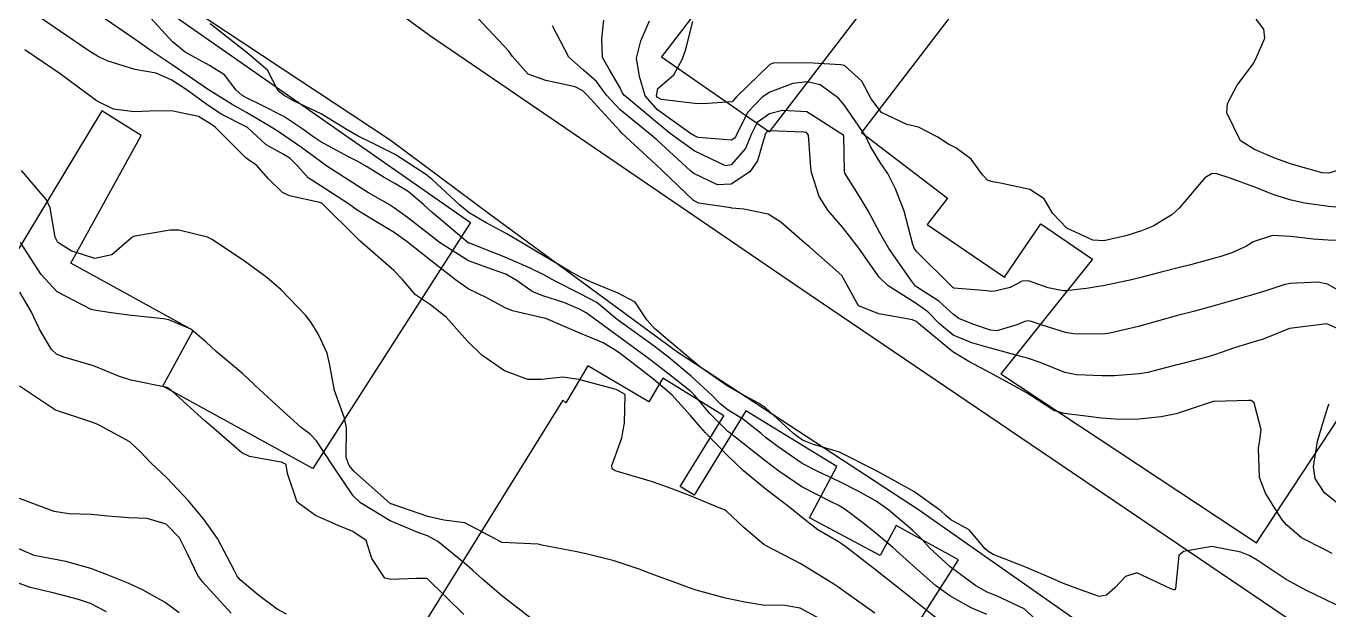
# Model space of a CAD drawing. Header units: metres. Extents: x 318500 to 325275, y 7408834 to 7428799.
# Drawn here: x 321041.2 to 321111, y 7409806.8 to 7409838 of the extents above; entities that cross this region are included whole.
import ezdxf

# ---------------------------------------------------------------- set-up
doc = ezdxf.new("R2010")
doc.units = ezdxf.units.M
doc.header["$MEASUREMENT"] = 0
for name, color, linetype in [('Curvas de Nivel 1m', 11, 'Continuous'), ('Curvas de Nivel 5m', 15, 'Continuous'), ('Edificações', 30, 'Continuous'), ('Vias Primárias', 230, 'Continuous')]:
    doc.layers.add(name, color=color, linetype=linetype)

msp = doc.modelspace()

# ---------------------------------------------------------------- linework, layer by layer
at = {"layer": 'Curvas de Nivel 1m', "flags": 128}
for points, elevation in [([(321090.27, 7409806.066), (321088.669, 7409807.345), (321087.72, 7409808.1), (321086.692, 7409808.91), (321085.102, 7409810.134), (321084.874, 7409810.3), (321084.713, 7409810.401), (321083.613, 7409811.051), (321082.726, 7409811.747), (321082.195, 7409812.175), (321080.746, 7409813.275), (321079.634, 7409814.207), (321078.772, 7409815.017), (321077.599, 7409816.238), (321077.217, 7409816.667), (321076.799, 7409817.165), (321075.786, 7409818.26), (321074.822, 7409819.087), (321073.266, 7409820.294), (321072.845, 7409820.605), (321072.119, 7409821.043), (321070.859, 7409821.567), (321069.041, 7409822.348), (321068.87, 7409822.397), (321067.255, 7409822.756), (321066.875, 7409822.925), (321065.927, 7409823.441), (321064.885, 7409823.948), (321064.2, 7409824.417), (321062.905, 7409825.439), (321061.626, 7409826.449), (321060.927, 7409826.955), (321059.77, 7409827.645), (321058.945, 7409828.147), (321058.48, 7409828.495), (321056.96, 7409829.481), (321056.318, 7409829.878), (321055.746, 7409830.528), (321055.362, 7409830.92), (321054.979, 7409831.144), (321054.074, 7409831.641), (321053.072, 7409832.569), (321053.001, 7409832.621), (321051.702, 7409833.281), (321051.011, 7409833.712), (321049.78, 7409834.612), (321049.027, 7409835.112), (321048.18, 7409835.486), (321047.036, 7409835.686), (321045.563, 7409836.151), (321045.046, 7409836.398), (321044.58, 7409836.685), (321043.065, 7409837.716), (321041.599, 7409838.722)], 776), ([(321092.657, 7409806.515), (321091.829, 7409806.876), (321090.672, 7409807.508), (321089.917, 7409808.071), (321088.696, 7409809.142), (321087.62, 7409810.101), (321086.718, 7409810.866), (321086.013, 7409811.411), (321085.075, 7409812.135), (321084.733, 7409812.346), (321084.356, 7409812.525), (321082.748, 7409813.351), (321081.518, 7409814.182), (321080.769, 7409814.759), (321078.916, 7409816.218), (321078.842, 7409816.271), (321078.791, 7409816.313), (321077.827, 7409817.261), (321077.007, 7409818.247), (321076.813, 7409818.447), (321075.953, 7409819.129), (321074.836, 7409819.999), (321074.473, 7409820.275), (321072.857, 7409821.443), (321071.676, 7409822.318), (321071.202, 7409822.653), (321070.875, 7409822.833), (321070.015, 7409823.202), (321068.882, 7409823.572), (321068.319, 7409823.793), (321067.51, 7409824.371), (321066.895, 7409824.722), (321066.388, 7409824.897), (321064.905, 7409825.434), (321063.347, 7409826.426), (321062.925, 7409826.757), (321061.631, 7409827.758), (321060.947, 7409828.257), (321060.625, 7409828.465), (321059.556, 7409829.081), (321058.96, 7409829.455), (321057.323, 7409830.506), (321056.974, 7409830.748), (321055.957, 7409831.498), (321054.994, 7409832.169), (321054.772, 7409832.318), (321054.432, 7409832.549), (321053.012, 7409833.376), (321052.242, 7409833.805), (321051.02, 7409834.574), (321050.981, 7409834.6), (321049.04, 7409835.922), (321047.967, 7409836.636), (321047.06, 7409837.29), (321045.185, 7409838.572)], 777), ([(321095.558, 7409805.996), (321094.662, 7409806.818), (321093.182, 7409807.516), (321092.675, 7409807.711), (321092.073, 7409808.039), (321090.695, 7409809.058), (321089.598, 7409810.077), (321089.176, 7409810.545), (321088.719, 7409810.985), (321087.406, 7409812.103), (321086.737, 7409812.57), (321085.763, 7409813.106), (321084.752, 7409813.624), (321083.604, 7409814.157), (321082.766, 7409814.596), (321081.484, 7409815.479), (321080.787, 7409816.003), (321080.567, 7409816.193), (321079.579, 7409816.99), (321078.802, 7409817.452), (321078.375, 7409817.796), (321077.96, 7409818.233), (321076.825, 7409819.271), (321075.632, 7409820.262), (321074.849, 7409820.874), (321072.87, 7409822.3), (321071.773, 7409823.211), (321070.883, 7409823.677), (321069.537, 7409824.344), (321068.895, 7409824.703), (321068.211, 7409825.049), (321066.909, 7409825.619), (321064.949, 7409826.38), (321064.92, 7409826.391), (321064.892, 7409826.41), (321062.944, 7409828.051), (321062.51, 7409828.437), (321061.665, 7409829.157), (321060.961, 7409829.587), (321060.391, 7409829.895), (321059.438, 7409830.483), (321058.974, 7409830.75), (321058.474, 7409830.998), (321056.989, 7409831.801), (321056.563, 7409832.086), (321055.977, 7409832.525), (321055.009, 7409833.162), (321053.813, 7409833.763), (321053.024, 7409834.16), (321052.76, 7409834.308), (321052.46, 7409834.579), (321051.836, 7409835.392), (321051.039, 7409835.892), (321049.729, 7409836.613), (321049.058, 7409837.158), (321047.703, 7409838.641)], 778), ([(321111.477, 7409806.972), (321110.674, 7409807.374), (321109.771, 7409807.804), (321108.688, 7409808.384), (321107.132, 7409809.415), (321106.707, 7409809.672), (321106.261, 7409809.854), (321104.713, 7409810.153), (321103.188, 7409809.893), (321102.939, 7409809.664), (321102.771, 7409807.899), (321102.739, 7409807.84), (321102.679, 7409807.825), (321102.477, 7409807.903), (321100.692, 7409808.744), (321100.079, 7409808.546), (321099.514, 7409807.942), (321099.074, 7409807.546), (321098.673, 7409807.484), (321097.278, 7409807.971), (321096.683, 7409808.213), (321096.292, 7409808.38), (321094.696, 7409809.066), (321093.003, 7409809.73), (321092.708, 7409809.905), (321092.576, 7409810.032), (321091.718, 7409811.043), (321090.725, 7409811.584), (321090.469, 7409811.806), (321090.205, 7409812.068), (321088.745, 7409813.101), (321086.905, 7409814.109), (321086.761, 7409814.18), (321086.605, 7409814.27), (321084.776, 7409815.209), (321083.319, 7409815.625), (321082.785, 7409815.844), (321082.32, 7409816.175), (321080.804, 7409817.571), (321080.435, 7409817.824), (321079.696, 7409818.207), (321078.817, 7409818.719), (321077.348, 7409819.726), (321076.838, 7409820.143), (321076.715, 7409820.251), (321074.863, 7409821.813), (321074.461, 7409822.276), (321073.831, 7409823.237), (321072.884, 7409823.731), (321072.465, 7409823.886), (321071.43, 7409824.322), (321070.893, 7409824.561), (321070.355, 7409824.878), (321068.911, 7409825.728), (321067.825, 7409826.366), (321066.928, 7409826.911), (321065.857, 7409827.475), (321064.944, 7409828.014), (321064.433, 7409828.415), (321062.964, 7409829.795), (321062.605, 7409830.074), (321062.042, 7409830.444), (321060.98, 7409831.131), (321059.7, 7409831.768), (321058.994, 7409832.108), (321058.313, 7409832.497), (321057.012, 7409833.313), (321055.569, 7409833.985), (321055.026, 7409834.282), (321054.718, 7409834.545), (321054.138, 7409835.65), (321053.05, 7409836.57), (321051.073, 7409838.131)], 779), ([(321111.634, 7409823.783), (321110.896, 7409824.19), (321110.393, 7409824.302), (321108.896, 7409824.232), (321108.556, 7409824.164), (321107.604, 7409823.839), (321106.888, 7409823.617), (321105.515, 7409823.232), (321104.882, 7409823.054), (321103.728, 7409822.737), (321102.876, 7409822.506), (321100.91, 7409821.969), (321100.87, 7409821.957), (321100.848, 7409821.952), (321100.777, 7409821.931), (321099.249, 7409821.562), (321098.864, 7409821.518), (321097.306, 7409821.531), (321096.864, 7409821.597), (321095.627, 7409821.999), (321095.057, 7409822.192), (321094.872, 7409822.221), (321094.695, 7409822.189), (321094.275, 7409822.016), (321093.201, 7409821.69), (321092.865, 7409821.728), (321091.912, 7409822.044), (321091.168, 7409822.351), (321090.875, 7409822.577), (321090.088, 7409823.278), (321088.89, 7409824.056), (321088.841, 7409824.09), (321088.617, 7409824.37), (321087.406, 7409826.105), (321086.932, 7409826.941), (321086.302, 7409828.12), (321085.795, 7409828.964), (321085.057, 7409830.139), (321085.04, 7409830.208), (321085, 7409832.14), (321083.019, 7409833.411), (321081.719, 7409833.483), (321081.017, 7409833.301), (321080.364, 7409832.846), (321080.047, 7409832.204), (321079.741, 7409831.457), (321078.975, 7409830.575), (321078.667, 7409830.532), (321076.986, 7409831.321), (321075.699, 7409832.263), (321075.008, 7409832.821), (321073.251, 7409834.297), (321073.149, 7409834.416), (321073.034, 7409834.702), (321072.442, 7409835.707), (321072.08, 7409836.315), (321072.035, 7409837.346), (321072.159, 7409838.314)], 782), ([(321112.202, 7409826.506), (321110.931, 7409826.551), (321110.136, 7409826.598), (321108.934, 7409826.742), (321107.965, 7409826.804), (321106.929, 7409826.454), (321106.558, 7409826.222), (321105.783, 7409825.861), (321105.131, 7409825.653), (321104.916, 7409825.594), (321103.567, 7409825.233), (321102.907, 7409825.061), (321101.991, 7409824.827), (321100.899, 7409824.546), (321100.411, 7409824.421), (321098.892, 7409824.108), (321098.755, 7409824.089), (321098.003, 7409823.963), (321096.888, 7409823.829), (321096.743, 7409823.836), (321095.944, 7409823.994), (321094.895, 7409824.365), (321094.553, 7409824.356), (321093.91, 7409824.02), (321093.091, 7409823.825), (321092.888, 7409823.808), (321092.681, 7409823.826), (321090.889, 7409823.985), (321090.837, 7409824.008), (321090.781, 7409824.062), (321088.917, 7409825.92), (321088.794, 7409826.091), (321088.704, 7409826.311), (321088.234, 7409828.097), (321087.772, 7409829.292), (321087.356, 7409830.106), (321086.978, 7409830.641), (321086.435, 7409831.561), (321086.156, 7409832.123), (321085.025, 7409833.793), (321084.713, 7409834.145), (321083.74, 7409834.863), (321083.038, 7409835.013), (321082.275, 7409834.94), (321081.033, 7409834.47), (321080.624, 7409834.196), (321079.841, 7409833.384), (321079.266, 7409832.216), (321079.183, 7409832.032), (321078.995, 7409831.892), (321077.209, 7409832.035), (321076.998, 7409832.122), (321076.8, 7409832.252), (321075.019, 7409833.524), (321074.373, 7409834.28), (321074.055, 7409835.3), (321073.902, 7409836.287), (321074.126, 7409837.223), (321074.604, 7409838.277)], 783), ([(321112.5, 7409828.229), (321110.956, 7409828.342), (321109.681, 7409828.533), (321108.959, 7409828.684), (321108.09, 7409828.962), (321106.966, 7409829.402), (321105.682, 7409829.863), (321104.973, 7409830.09), (321104.729, 7409830.118), (321104.333, 7409829.88), (321102.954, 7409828.262), (321102.568, 7409827.906), (321101.563, 7409827.299), (321100.937, 7409827.048), (321100.095, 7409826.776), (321098.928, 7409826.503), (321098.338, 7409826.55), (321096.938, 7409827.181), (321096.176, 7409827.992), (321095.726, 7409828.767), (321094.962, 7409829.253), (321093.386, 7409829.606), (321092.966, 7409829.675), (321092.697, 7409829.763), (321092.428, 7409830.038), (321091.817, 7409830.882), (321090.991, 7409831.484), (321090.613, 7409831.684), (321090.002, 7409832.075), (321089.008, 7409832.6), (321088.373, 7409832.733), (321087.019, 7409833.372), (321086.464, 7409834.118), (321085.972, 7409835.059), (321085.047, 7409835.886), (321084.843, 7409835.938), (321083.049, 7409836.031), (321081.216, 7409836.021), (321081.048, 7409835.951), (321079.25, 7409834.217), (321079.152, 7409834.095), (321079.026, 7409833.958), (321077.433, 7409833.835), (321077.024, 7409833.859), (321075.228, 7409834.067), (321075.029, 7409834.178), (321074.969, 7409834.271), (321075.034, 7409834.669), (321075.907, 7409835.396), (321076.355, 7409836.257), (321076.542, 7409836.77), (321076.923, 7409838.252)], 784), ([(321111.507, 7409821.784), (321110.873, 7409822.06), (321108.87, 7409821.82), (321107.456, 7409821.246), (321106.858, 7409821.069), (321105.92, 7409820.793), (321104.848, 7409820.417), (321104.433, 7409820.29), (321102.933, 7409819.899), (321102.861, 7409819.879), (321102.84, 7409819.874), (321101.289, 7409819.467), (321100.832, 7409819.386), (321099.485, 7409819.289), (321098.83, 7409819.285), (321097.464, 7409819.337), (321096.832, 7409819.466), (321095.509, 7409820), (321094.843, 7409820.235), (321094.554, 7409820.303), (321092.851, 7409820.764), (321091.852, 7409821.048), (321090.861, 7409821.461), (321090.125, 7409822.071), (321089.5, 7409822.704), (321088.881, 7409823.149), (321087.372, 7409824.105), (321086.897, 7409824.566), (321085.803, 7409826.127), (321084.937, 7409827.246), (321084.15, 7409828.152), (321083.686, 7409828.888), (321083.268, 7409830.166), (321083.235, 7409830.428), (321083.118, 7409832.168), (321083.002, 7409832.303), (321082.839, 7409832.335), (321081.003, 7409832.406), (321080.861, 7409832.333), (321080.796, 7409832.193), (321080.38, 7409830.798), (321079.972, 7409830.205), (321078.963, 7409829.547), (321078.239, 7409829.507), (321076.969, 7409830.111), (321076.787, 7409830.252), (321074.995, 7409831.919), (321074.565, 7409832.277), (321073.018, 7409833.514), (321072.302, 7409834.311), (321071.756, 7409835.038), (321071.043, 7409835.665), (321070.282, 7409836.338), (321069.411, 7409838.019)], 781), ([(321083.943, 7409806.151), (321082.66, 7409806.855), (321081.852, 7409806.988), (321080.662, 7409807.011), (321079.695, 7409807.174), (321078.667, 7409807.384), (321077.103, 7409807.814), (321076.676, 7409807.965), (321075.856, 7409808.258), (321074.686, 7409808.691), (321074.037, 7409808.932), (321072.696, 7409809.388), (321071.276, 7409809.747), (321070.703, 7409809.863), (321068.827, 7409810.23), (321068.709, 7409810.258), (321068.627, 7409810.269), (321066.7, 7409810.358), (321066.684, 7409810.364), (321066.667, 7409810.38), (321064.715, 7409811.417), (321063.581, 7409811.558), (321062.72, 7409811.76), (321060.759, 7409812.43), (321060.73, 7409812.442), (321060.702, 7409812.46), (321058.755, 7409814.177), (321058.508, 7409814.493), (321058.351, 7409814.907), (321058.364, 7409816.494), (321058.262, 7409817.021), (321057.729, 7409818.501), (321057.472, 7409819.862), (321057.332, 7409820.505), (321056.85, 7409821.527), (321056.474, 7409822.134), (321056.186, 7409822.52), (321054.88, 7409823.883), (321054.103, 7409824.552), (321052.903, 7409825.415), (321051.179, 7409826.587), (321050.921, 7409826.715), (321049.399, 7409827.087), (321048.925, 7409827.088), (321047.037, 7409826.764), (321046.921, 7409826.719), (321046.838, 7409826.651), (321045.806, 7409825.761), (321044.903, 7409825.557), (321043.626, 7409825.972), (321042.916, 7409826.42), (321042.779, 7409826.702), (321042.509, 7409828.28), (321042.306, 7409828.71), (321040.963, 7409830.276)], 774), ([(321068.186, 7409806.357), (321066.667, 7409807.537), (321065.651, 7409808.395), (321065.144, 7409808.862), (321064.689, 7409809.264), (321063.268, 7409810.424), (321062.704, 7409810.728), (321062.252, 7409810.892), (321060.716, 7409811.522), (321059.129, 7409812.484), (321058.736, 7409812.871), (321057.622, 7409814.501), (321056.773, 7409815.808), (321056.427, 7409816.165), (321055.936, 7409816.523), (321054.795, 7409817.56), (321053.719, 7409818.556), (321052.822, 7409819.39), (321051.392, 7409820.584), (321050.845, 7409821.106), (321050.034, 7409821.785), (321048.857, 7409822.291), (321048.572, 7409822.339), (321046.859, 7409822.513), (321045.774, 7409822.661), (321044.862, 7409822.803), (321044.692, 7409822.843), (321042.876, 7409823.775), (321042.025, 7409824.713), (321040.915, 7409826.422)], 773), ([(321064.652, 7409806.516), (321062.71, 7409808.43), (321062.68, 7409808.444), (321062.105, 7409808.439), (321060.747, 7409808.391), (321060.679, 7409808.398), (321060.415, 7409808.464), (321059.719, 7409809.503), (321059.42, 7409810.479), (321058.707, 7409810.961), (321057.926, 7409811.284), (321056.72, 7409811.811), (321055.735, 7409812.525), (321055.219, 7409814.067), (321055.134, 7409814.534), (321054.885, 7409814.662), (321054.762, 7409814.691), (321053.169, 7409814.969), (321052.766, 7409815.165), (321051.132, 7409816.586), (321050.784, 7409816.878), (321048.863, 7409818.619), (321048.81, 7409818.652), (321048.765, 7409818.666), (321046.816, 7409819.049), (321046.22, 7409819.255), (321044.827, 7409819.829), (321043.24, 7409820.288), (321042.836, 7409820.446), (321042.57, 7409820.704), (321041.928, 7409821.791), (321041.493, 7409822.721), (321040.875, 7409823.756)], 772), ([(321055.164, 7409806.532), (321054.654, 7409806.798), (321053.684, 7409807.535), (321052.677, 7409808.373), (321052.522, 7409808.572), (321052.364, 7409808.893), (321051.464, 7409810.582), (321050.716, 7409811.634), (321049.905, 7409812.602), (321048.748, 7409813.829), (321047.887, 7409814.633), (321047.342, 7409815.217), (321046.771, 7409815.756), (321045.095, 7409816.667), (321044.782, 7409816.793), (321044.621, 7409816.834), (321042.791, 7409817.455), (321040.868, 7409818.729)], 771), ([(321112.293, 7409811.774), (321110.749, 7409813.023), (321110.243, 7409813.798), (321110.148, 7409814.421), (321110.369, 7409815.796), (321110.805, 7409817.273), (321110.942, 7409817.655), (321110.992, 7409817.788)], 781), ([(321049.408, 7409806.609), (321048.658, 7409807.162), (321047.489, 7409807.817), (321046.673, 7409808.19), (321045.526, 7409808.662), (321044.683, 7409808.978), (321043.341, 7409809.345), (321042.688, 7409809.466), (321041.651, 7409809.677), (321040.693, 7409810.079)], 769), ([(321045.528, 7409806.661), (321044.657, 7409807.104), (321044.019, 7409807.32), (321042.664, 7409807.666), (321041.433, 7409807.955), (321040.673, 7409808.24)], 768)]:
    msp.add_lwpolyline(points, dxfattribs=dict(at, elevation=elevation))
at = {"layer": 'Curvas de Nivel 5m', "flags": 128}
for points, elevation in [([(321111.158, 7409809.786), (321110.712, 7409810.003), (321109.518, 7409810.608), (321108.725, 7409811.286), (321108.483, 7409811.579), (321108.308, 7409811.826), (321107.584, 7409813.001), (321107.257, 7409813.843), (321107.204, 7409815.423), (321107.283, 7409815.843), (321107.358, 7409816.404), (321106.976, 7409817.848), (321106.812, 7409817.962), (321106.693, 7409817.97), (321104.811, 7409817.915), (321104.773, 7409817.909), (321104.666, 7409817.872), (321102.804, 7409817.26), (321101.99, 7409817.1), (321100.8, 7409816.974), (321099.797, 7409816.943), (321098.801, 7409817.015), (321097.964, 7409817.124), (321096.803, 7409817.278), (321096.249, 7409817.433), (321095.371, 7409818.002), (321094.815, 7409818.355), (321094.079, 7409818.76), (321092.831, 7409819.45), (321091.702, 7409820.047), (321090.848, 7409820.578), (321089.001, 7409822.088), (321088.933, 7409822.151), (321088.871, 7409822.196), (321088.685, 7409822.279), (321086.875, 7409822.606), (321085.782, 7409823.029), (321085.183, 7409824.136), (321084.898, 7409824.659), (321083.185, 7409826.166), (321082.923, 7409826.387), (321081.622, 7409827.501), (321080.946, 7409827.931), (321079.647, 7409828.21), (321078.997, 7409828.266), (321078.95, 7409828.27), (321077.238, 7409828.531), (321076.954, 7409828.677), (321075.278, 7409830.267), (321074.974, 7409830.56), (321073.104, 7409832.298), (321073.002, 7409832.404), (321071.238, 7409834.327), (321071.141, 7409834.438), (321071.032, 7409834.533), (321070.619, 7409834.75), (321069.037, 7409835.093), (321068.106, 7409835.43), (321067.269, 7409836.377), (321067.054, 7409836.671), (321065.42, 7409838.405)], 780), ([(321112.242, 7409830.516), (321110.975, 7409830.14), (321110.617, 7409830.154), (321108.982, 7409830.607), (321108.088, 7409830.935), (321106.993, 7409831.392), (321106.252, 7409831.857), (321105.518, 7409833.37), (321105.547, 7409833.865), (321106.061, 7409834.839), (321106.826, 7409835.852), (321106.92, 7409835.983), (321107.056, 7409836.254), (321107.552, 7409837.364), (321107.495, 7409837.844), (321107.088, 7409838.368)], 785), ([(321086.657, 7409806.578), (321085.127, 7409807.679), (321084.678, 7409807.999), (321084.474, 7409808.143), (321082.696, 7409809.225), (321080.842, 7409810.189), (321080.711, 7409810.265), (321079.657, 7409811.144), (321078.728, 7409812.037), (321078.62, 7409812.113), (321078.33, 7409812.226), (321076.74, 7409812.884), (321075.752, 7409813.253), (321074.75, 7409813.604), (321072.887, 7409814.169), (321072.759, 7409814.206), (321072.603, 7409814.302), (321072.577, 7409814.489), (321072.771, 7409815.026), (321073.108, 7409815.972), (321073.165, 7409816.294), (321073.251, 7409816.749), (321073.288, 7409818.293), (321072.814, 7409818.548), (321072.48, 7409818.64), (321070.821, 7409819.085), (321069.952, 7409819.209), (321068.821, 7409819.083), (321068.09, 7409819.091), (321066.828, 7409819.562), (321065.617, 7409820.398), (321064.851, 7409821.143), (321063.705, 7409822.422), (321062.877, 7409823.085), (321062.062, 7409823.622), (321061.346, 7409824.453), (321060.897, 7409824.921), (321059.11, 7409826.487), (321058.923, 7409826.664), (321057.061, 7409828.509), (321056.951, 7409828.565), (321055.325, 7409828.913), (321054.948, 7409829.097), (321054.217, 7409829.809), (321053.545, 7409830.561), (321053.198, 7409830.791), (321052.976, 7409830.951), (321051.347, 7409832.595), (321051.14, 7409832.736), (321051.002, 7409832.822), (321050.439, 7409833.172), (321049.008, 7409833.466), (321047.825, 7409833.454), (321047.008, 7409833.422), (321045.893, 7409833.551), (321045.013, 7409833.989), (321044.082, 7409834.689), (321043.031, 7409835.452), (321041.154, 7409836.728)], 775), ([(321052.191, 7409806.575), (321050.675, 7409808.234), (321050.407, 7409808.594), (321049.855, 7409809.766), (321049.435, 7409810.609), (321048.711, 7409811.351), (321047.699, 7409811.651), (321046.715, 7409811.683), (321045.599, 7409811.779), (321044.718, 7409811.873), (321043.498, 7409811.908), (321042.72, 7409812.025), (321040.853, 7409812.728)], 770)]:
    msp.add_lwpolyline(points, dxfattribs=dict(at, elevation=elevation))
at = {"layer": 'Edificações'}
msp.add_lwpolyline([(321069.87, 7409871.921), (321054.666, 7409851.844), (321061.943, 7409846.333), (321062.35, 7409846.019), (321060.216, 7409843.221), (321066.45, 7409838.466), (321070.313, 7409843.531), (321076.297, 7409838.967), (321076.951, 7409838.596), (321075.245, 7409836.355), (321081.026, 7409832.347), (321088.501, 7409842.083), (321082.902, 7409846.455), (321081.813, 7409845.06), (321079.999, 7409846.476), (321082.656, 7409849.879), (321077.928, 7409852.962), (321084.974, 7409862.362), (321077.941, 7409867.634), (321077.11, 7409866.525), (321071.34, 7409870.851)], close=True, dxfattribs=at)
for points in [[(321111.861, 7409844.971), (321108.576, 7409840.309), (321102.242, 7409844.773), (321104.46, 7409847.921), (321097.944, 7409852.513), (321094.615, 7409847.789), (321096.761, 7409846.434), (321085.956, 7409832.304), (321090.545, 7409828.795), (321089.47, 7409827.389), (321093.609, 7409824.571), (321095.549, 7409827.42), (321098.32, 7409825.533), (321093.406, 7409819.387), (321107.101, 7409810.354), (321113.472, 7409820.012)], [(321046.954, 7409840.106), (321065.012, 7409827.497), (321056.564, 7409814.321), (321048.531, 7409818.73), (321050.168, 7409821.712), (321043.613, 7409825.309), (321047.37, 7409832.154), (321045.261, 7409833.475), (321039.85, 7409824.474), (321033.231, 7409829.312), (321029.197, 7409823.386), (321024.684, 7409826.241), (321025.391, 7409827.297), (321020.876, 7409829.844), (321021.524, 7409830.992), (321016.056, 7409834.106), (321017.093, 7409835.724), (321014.411, 7409837.444), (321018.987, 7409844.585)], [(321085.448, 7409800.535), (321091.145, 7409809.445), (321087.807, 7409811.27), (321086.953, 7409809.669), (321083.157, 7409811.694), (321084.62, 7409814.438), (321079.76, 7409817.42), (321076.985, 7409812.899), (321076.241, 7409813.355), (321078.571, 7409817.153), (321075.304, 7409819.157), (321074.558, 7409817.893), (321071.286, 7409819.824), (321070.117, 7409817.844), (321069.952, 7409817.977), (321059.733, 7409801.524)]]:
    msp.add_lwpolyline(points, dxfattribs=at)
at = {"layer": 'Vias Primárias'}
for points in [[(321075.613, 7409883.256), (321065.689, 7409870.696), (321051.413, 7409851.176, 0.06745), (321050.286, 7409849.097, 0.294308), (321050.894, 7409846.248), (321062.816, 7409837.514), (321083.145, 7409823.664), (321111.951, 7409804.166), (321117.755, 7409800.36, 0.438815), (321124.914, 7409802.163), (321140.014, 7409823.047)], [(321174.316, 7409743.069, -0.054229), (321172.566, 7409747.848, 0.035401), (321170.645, 7409753.773, 0.0657), (321166.171, 7409761.669, 0.085235), (321161.769, 7409765.803), (321157.692, 7409768.497), (321147.702, 7409774.302), (321140.639, 7409778.615), (321126.6, 7409787.068), (321105.49, 7409800.561), (321089.007, 7409812.116), (321076.12, 7409820.538), (321066.101, 7409827.882), (321060.717, 7409831.892), (321049.981, 7409838.973), (321042.307, 7409844.446), (321022.086, 7409858.22), (321013.062, 7409864.884, 0.008904), (321010.09, 7409866.482, 0.026589), (321003.369, 7409869.504), (321000, 7409870.967)]]:
    msp.add_lwpolyline(points, format="xyb", dxfattribs=at)

doc.saveas('drawing.dxf')
